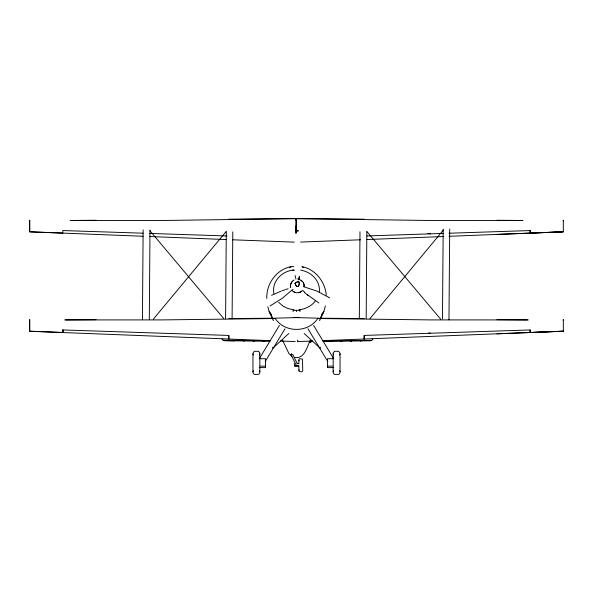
<?xml version="1.0" encoding="UTF-8"?>
<svg xmlns="http://www.w3.org/2000/svg" width="593" height="593" viewBox="0 0 593 593"><rect width="100%" height="100%" fill="white"/><g stroke="black" fill="none" stroke-linecap="round" stroke-linejoin="round"><path stroke-width="0.89" d="M259.289 367.616L265.516 367.616L265.516 366.148L259.289 366.148M333.711 367.616L327.484 367.616L327.484 366.148L333.711 366.148M296.137 231.604L296.144 225.377M295.974 233.538L296.033 218.609M142.439 319.382L143.128 229.906M149.303 319.471L149.985 230.002M225.585 318.871L226.281 231.878M232.1 318.864L232.797 231.87M359.321 318.456L359.988 231.752M364.206 335.438L364.176 339.137L364.206 335.438L530.157 329.945L530.157 332.503L322.681 340.656M366.178 318.552L366.845 231.848M442.46 318.871L443.179 229.098M448.968 319.79L449.694 229.098M563.35 220.811L563.283 220.159L563.35 231.841L530.098 233.108L530.135 230.551L530.098 233.108L448.99 236.303M530.135 329.945L530.098 332.51L563.35 331.242L563.283 319.56L563.35 320.205M296.085 231.589L296.174 226.252L296.248 230.714M296.033 220.24L296.115 218.609L228.824 219.173M297.59 341.679L297.686 340.056M293.046 311.577L293.135 310.302L299.865 310.302L299.954 311.577M272.736 348.143L272.661 347.261M310.161 342.124L310.339 341.62L309.361 341.486L309.183 341.991L310.161 342.124L310.361 340.538M298.753 279.726L299.465 276.316L298.716 279.814M320.339 347.261L320.264 348.143M325.379 305.973L323.83 311.629L319.583 320.68M252.959 371.774L253.293 370.699M259.534 354.992L259.86 353.917M298.805 370.358L298.998 369.75M333.14 371.774L333.466 370.699M339.707 354.992L340.041 353.917M296.315 220.255L296.233 218.624L296.367 231.863M310.324 340.426C306.892 346.72 304.72 359.121 294.854 357.468M296.315 218.639L430.555 220.5L522.774 220.5M259.608 358.209L279.392 325.446M265.219 361.537L285.003 328.774M315.728 300.347C312.096 305.958 305.514 308.99 299.05 309.865M321.532 314.498L323.83 311.629L319.79 318.812L317.974 318.182L293.424 317.514M153.409 319.101L226.207 231.433M369.891 318.7L443.282 230.136M317.974 318.182C308.486 333.11 284.499 333.155 275.026 318.182L273.21 318.812L269.17 311.629L267.843 306.781M323.089 341.509L370.536 340.782L371.737 340.375L372.93 339.026M292.008 354.199L291.015 354.703L291.6 353.724M273.217 347.869L288.821 333.481M293.001 289.251L282.09 298.398L270.074 305.966M289.651 267.717L291.067 266.642L293.78 266.642M271.564 295.314L281.282 291.074M350.848 341.086L352.16 340.515L350.841 341.086M263.7 341.249L262.262 340.515L263.707 341.249L265.375 340.59M282.127 290.778L284.67 289.873M291.067 266.642C276.508 269.4 266.101 283.973 266.806 298.501M285.529 289.592L288.116 288.747M294.009 270.111C285.952 270.43 278.347 275.567 275.026 282.928A19.576 19.154 9.8 0 0 273.862 293.587M296.115 218.609L162.445 220.5L70.226 220.5M311.444 341.687L309.642 341.85L311.444 341.687L309.702 341.271M360.477 239.794L300.555 242.063M366.941 239.542L443.46 236.525M496.956 234.413L563.283 231.796M530.831 233.079L562.927 231.781M563.283 331.198L530.831 332.48L562.927 331.183M530.772 332.48L496.956 333.815M297.79 341.561L312.541 341.027M366.971 235.947L443.482 233.412M449.012 233.234L530.135 230.551M275.026 318.182L299.576 317.514M273.114 318.545L162.445 319.901L65.615 319.923M70.219 220.477L96.044 220.262M64.689 319.923L96.044 319.664M228.824 318.574L273.084 318.204M221.915 338.892L223.109 340.241L224.31 340.649L269.971 341.346M322.792 340.716L371.737 340.375M292.349 270.149L294.195 270.149M259.289 358.721L265.516 358.721L265.516 367.616M333.711 358.721L327.484 358.721L327.484 367.616M297.167 363.568L298.887 363.568M297.167 363.702L298.887 363.702M294.588 365.925L298.887 365.925M298.887 366.059L294.588 366.059L294.588 363.568M527.385 319.923L430.555 319.901L319.886 318.545M223.109 340.241L270.275 340.575M296.233 218.624L364.176 219.173M496.956 220.262L522.781 220.477M319.916 318.204L364.176 318.574M496.956 319.664L528.311 319.923M224.31 340.641L234.139 340.797L232.893 340.308L234.139 340.797M143.069 233.197L62.865 230.551L62.843 233.101L143.091 236.266M149.518 233.412L226.978 235.977M294.291 242.129L232.523 239.794M270.319 340.656L29.65 331.242L29.65 320.205L29.717 319.56L29.717 331.198L62.851 332.503L62.865 329.945L228.824 335.438L228.839 339.048L228.794 335.438M280.459 341.027L295.21 341.561M149.525 236.525L226.059 239.542M427.887 233.375L430.577 233.842M297.604 278.94L299.317 279.236M428.783 332.932L430.577 333.244M293.95 309.865L288.257 308.627L283.031 306.077L278.651 302.348M303.475 286.656L317.114 291.178L329.656 297.842M300.651 270.149C308.078 271.312 314.876 275.982 317.974 282.928A19.576 19.154 -9.8 0 1 319.279 292.697M318.871 302.964L307.419 294.721M291.941 356.363L288.902 353.532L282.676 340.426M303.394 267.702L301.933 266.642C315.469 269.2 325.068 281.764 326.291 295.136M308.197 295.588L304.55 292.534M304.179 333.481L319.783 347.869M302.749 290.385L304.728 292.305M366.793 231.433L440.755 319.316M149.918 230.729L223.628 318.426M271.468 314.498L269.17 311.629L273.417 320.68M313.608 325.446L333.392 358.209M307.997 328.774L327.781 361.537M292.675 354.347L297.175 363.398M291.015 354.703L296.33 365.399M339.707 370.699L340.041 371.774M333.14 353.917L333.466 354.992M298.805 360.166L298.998 360.781M259.534 370.699L259.86 371.774M252.959 353.917L253.293 354.992M295.092 275.508L295.944 279.073M299.776 309.731L299.865 310.302M295.996 229.328L296.018 233.019M296.204 226.252L296.211 231.589M333.14 365.458L333.222 352.761L334.474 351.308L338.699 351.308L340.041 353.265L340.041 372.426L339.559 373.642L338.699 374.391L334.474 374.391L333.614 373.642L333.14 372.426L333.14 367.2M298.805 362.775L299.08 359.099L299.569 358.676L302.474 359.099L302.749 370.729L301.985 371.848L299.08 371.426L298.805 366.511M296.5 310.376L296.5 311.659M259.86 365.458L259.778 352.761L258.526 351.308L254.301 351.308L252.959 353.265L252.959 372.426L253.441 373.642L254.301 374.391L258.526 374.391L259.386 373.642L259.86 372.426L259.86 367.2M301.993 291.059A6.946 6.805 0 0 1 292.186 290.637M290.526 287.509A6.946 6.805 0 0 1 294.106 280.007M299.398 279.555A6.946 6.805 0 0 1 304.246 286.345M301.881 290.941A6.775 6.634 0 0 1 298.768 292.519M295.262 292.371A6.775 6.634 0 0 1 293.661 291.637M290.689 287.472A6.775 6.634 0 0 1 292.734 281.149M300.955 280.445A6.775 6.634 0 0 1 302.304 281.564M303.32 282.98A6.775 6.634 0 0 1 304.076 286.337M29.65 220.811L29.65 231.841L62.851 233.108L29.717 231.796L29.717 220.159L29.65 220.811M295.069 283.602C299.013 292.979 302.037 276.116 295.069 283.602M295.121 283.313C297.812 293.201 303.09 276.731 295.121 283.313M332.584 340.649L331.146 341.383L332.584 340.649M342.369 340.582L340.997 341.234L342.369 340.582M361.952 340.441L360.707 340.931L361.952 340.441M62.865 329.945L62.902 332.51L62.865 329.945M244.005 340.953L242.685 340.382L243.997 340.953M253.856 341.101L252.477 340.449L253.848 341.101M298.309 230.892A10.111 2.053 0 0 0 296.352 230.825A20.177 4.092 0 0 1 298.309 230.892"/></g></svg>
